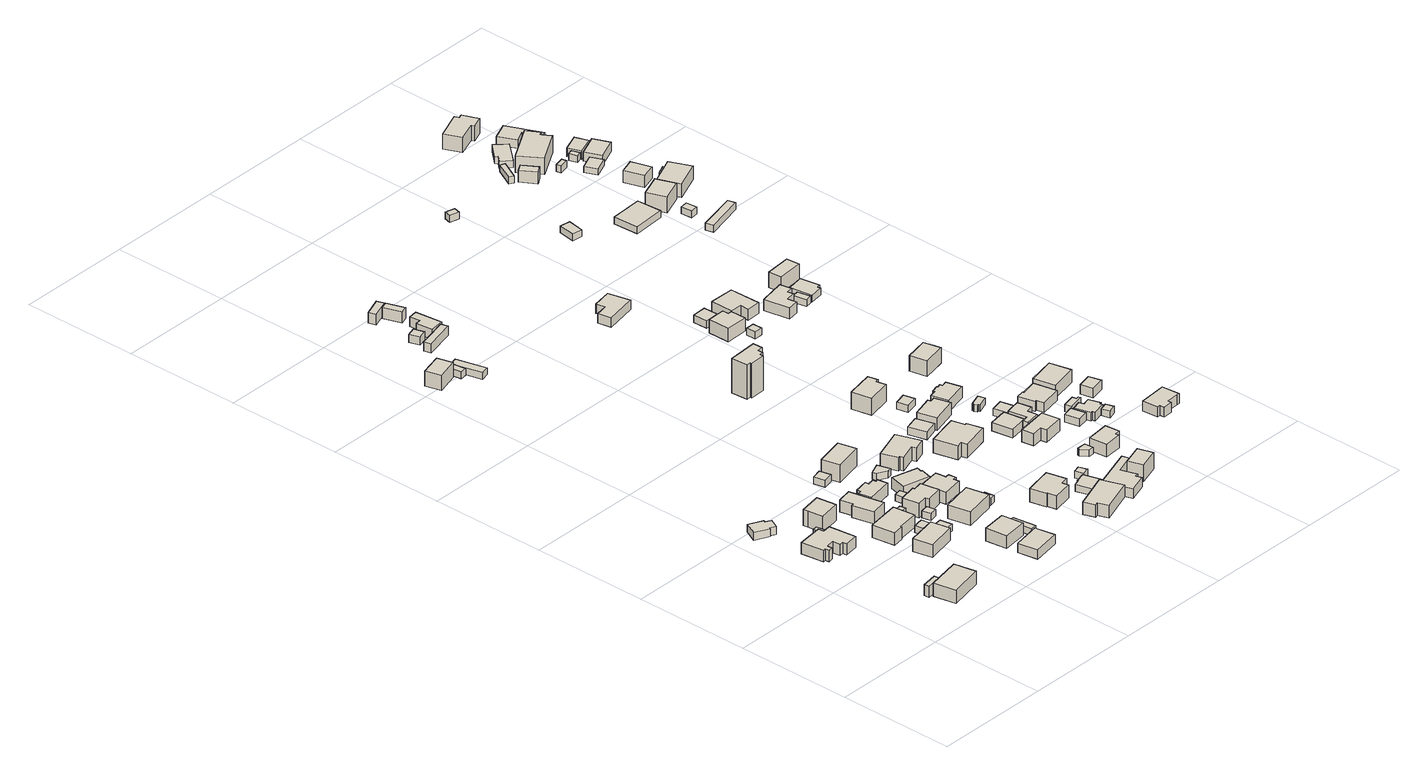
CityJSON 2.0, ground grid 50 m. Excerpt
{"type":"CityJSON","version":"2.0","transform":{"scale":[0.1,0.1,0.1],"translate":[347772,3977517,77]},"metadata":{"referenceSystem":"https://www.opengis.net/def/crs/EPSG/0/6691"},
"CityObjects":{
"building1":{"type":"Building","attributes":{"measuredHeight":4.8},"geometry":[{"type":"Solid","lod":"1","boundaries":[[[[0,1,2,3]],[[2,4,5,3]],[[1,6,4,2]],[[0,7,6,1]],[[3,5,7,0]],[[4,6,7,5]]]]}]},
"building2":{"type":"Building","attributes":{"measuredHeight":7.8},"geometry":[{"type":"Solid","lod":"1","boundaries":[[[[8,9,10,11]],[[10,12,13,11]],[[9,14,12,10]],[[8,15,14,9]],[[11,13,15,8]],[[12,14,15,13]]]]}]},
"building3":{"type":"Building","attributes":{"measuredHeight":7.1},"geometry":[{"type":"Solid","lod":"1","boundaries":[[[[16,17,18,19,20,21,22,23,24,25,26,27,28,29]],[[28,30,31,29]],[[27,32,30,28]],[[26,33,32,27]],[[25,34,33,26]],[[24,35,34,25]],[[23,36,35,24]],[[22,37,36,23]],[[21,38,37,22]],[[20,39,38,21]],[[19,40,39,20]],[[18,41,40,19]],[[17,42,41,18]],[[16,43,42,17]],[[29,31,43,16]],[[30,32,33,34,35,36,37,38,39,40,41,42,43,31]]]]}]},
"building4":{"type":"Building","attributes":{"measuredHeight":3.7},"geometry":[{"type":"Solid","lod":"1","boundaries":[[[[44,45,46,47,48,49,50,51]],[[50,52,53,51]],[[49,54,52,50]],[[48,55,54,49]],[[47,56,55,48]],[[46,57,56,47]],[[45,58,57,46]],[[44,59,58,45]],[[51,53,59,44]],[[52,54,55,56,57,58,59,53]]]]}]},
"building5":{"type":"Building","attributes":{"measuredHeight":3},"geometry":[{"type":"Solid","lod":"1","boundaries":[[[[60,61,62,63]],[[62,64,65,63]],[[61,66,64,62]],[[60,67,66,61]],[[63,65,67,60]],[[64,66,67,65]]]]}]},
"building6":{"type":"Building","attributes":{"measuredHeight":8.4},"geometry":[{"type":"Solid","lod":"1","boundaries":[[[[68,69,70,71,72]],[[71,73,74,72]],[[70,75,73,71]],[[69,76,75,70]],[[68,77,76,69]],[[72,74,77,68]],[[73,75,76,77,74]]]]}]},
"building7":{"type":"Building","attributes":{"measuredHeight":7.9},"geometry":[{"type":"Solid","lod":"1","boundaries":[[[[78,79,80,81]],[[80,82,83,81]],[[79,84,82,80]],[[78,85,84,79]],[[81,83,85,78]],[[82,84,85,83]]]]}]},
"building8":{"type":"Building","attributes":{"measuredHeight":7.7},"geometry":[{"type":"Solid","lod":"1","boundaries":[[[[86,87,88,89,90,91]],[[90,92,93,91]],[[89,94,92,90]],[[88,95,94,89]],[[87,96,95,88]],[[86,97,96,87]],[[91,93,97,86]],[[92,94,95,96,97,93]]]]}]},
"building9":{"type":"Building","attributes":{"measuredHeight":3},"geometry":[{"type":"Solid","lod":"1","boundaries":[[[[98,99,100,101]],[[100,102,103,101]],[[99,104,102,100]],[[98,105,104,99]],[[101,103,105,98]],[[102,104,105,103]]]]}]},
"building10":{"type":"Building","attributes":{"measuredHeight":7.5},"geometry":[{"type":"Solid","lod":"1","boundaries":[[[[106,107,108,109,110,111]],[[110,112,113,111]],[[109,114,112,110]],[[108,115,114,109]],[[107,116,115,108]],[[106,117,116,107]],[[111,113,117,106]],[[112,114,115,116,117,113]]]]}]},
"building11":{"type":"Building","attributes":{"measuredHeight":3},"geometry":[{"type":"Solid","lod":"1","boundaries":[[[[118,119,120,121]],[[120,122,123,121]],[[119,124,122,120]],[[118,125,124,119]],[[121,123,125,118]],[[122,124,125,123]]]]}]},
"building12":{"type":"Building","attributes":{"measuredHeight":3},"geometry":[{"type":"Solid","lod":"1","boundaries":[[[[126,127,128,129]],[[128,130,131,129]],[[127,132,130,128]],[[126,133,132,127]],[[129,131,133,126]],[[130,132,133,131]]]]}]},
"building13":{"type":"Building","attributes":{"measuredHeight":5},"geometry":[{"type":"Solid","lod":"1","boundaries":[[[[134,135,136,137]],[[136,138,139,137]],[[135,140,138,136]],[[134,141,140,135]],[[137,139,141,134]],[[138,140,141,139]]]]}]},
"building14":{"type":"Building","attributes":{"measuredHeight":7.9},"geometry":[{"type":"Solid","lod":"1","boundaries":[[[[142,143,144,145]],[[144,146,147,145]],[[143,148,146,144]],[[142,149,148,143]],[[145,147,149,142]],[[146,148,149,147]]]]}]},
"building15":{"type":"Building","attributes":{"measuredHeight":3},"geometry":[{"type":"Solid","lod":"1","boundaries":[[[[150,151,152,153]],[[152,154,155,153]],[[151,156,154,152]],[[150,157,156,151]],[[153,155,157,150]],[[154,156,157,155]]]]}]},
"building16":{"type":"Building","attributes":{"measuredHeight":6.6},"geometry":[{"type":"Solid","lod":"1","boundaries":[[[[158,159,160,161,162,163,164,165,166,167]],[[166,168,169,167]],[[165,170,168,166]],[[164,171,170,165]],[[163,172,171,164]],[[162,173,172,163]],[[161,174,173,162]],[[160,175,174,161]],[[159,176,175,160]],[[158,177,176,159]],[[167,169,177,158]],[[168,170,171,172,173,174,175,176,177,169]]]]}]},
"building17":{"type":"Building","attributes":{"measuredHeight":7.9},"geometry":[{"type":"Solid","lod":"1","boundaries":[[[[178,179,180,181,182,183,184,185]],[[184,186,187,185]],[[183,188,186,184]],[[182,189,188,183]],[[181,190,189,182]],[[180,191,190,181]],[[179,192,191,180]],[[178,193,192,179]],[[185,187,193,178]],[[186,188,189,190,191,192,193,187]]]]}]},
"building18":{"type":"Building","attributes":{"measuredHeight":3.1},"geometry":[{"type":"Solid","lod":"1","boundaries":[[[[194,195,196,197]],[[196,198,199,197]],[[195,200,198,196]],[[194,201,200,195]],[[197,199,201,194]],[[198,200,201,199]]]]}]},
"building19":{"type":"Building","attributes":{"measuredHeight":3},"geometry":[{"type":"Solid","lod":"1","boundaries":[[[[202,203,204,205]],[[204,206,207,205]],[[203,208,206,204]],[[202,209,208,203]],[[205,207,209,202]],[[206,208,209,207]]]]}]},
"building20":{"type":"Building","attributes":{"measuredHeight":2.8},"geometry":[{"type":"Solid","lod":"1","boundaries":[[[[210,211,212,213]],[[212,214,215,213]],[[211,216,214,212]],[[210,217,216,211]],[[213,215,217,210]],[[214,216,217,215]]]]}]},
"building21":{"type":"Building","attributes":{"measuredHeight":7.8},"geometry":[{"type":"Solid","lod":"1","boundaries":[[[[218,219,220,221]],[[220,222,223,221]],[[219,224,222,220]],[[218,225,224,219]],[[221,223,225,218]],[[222,224,225,223]]]]}]},
"building22":{"type":"Building","attributes":{"measuredHeight":7.7},"geometry":[{"type":"Solid","lod":"1","boundaries":[[[[226,227,228,229]],[[228,230,231,229]],[[227,232,230,228]],[[226,233,232,227]],[[229,231,233,226]],[[230,232,233,231]]]]}]},
"building23":{"type":"Building","attributes":{"measuredHeight":8.5},"geometry":[{"type":"Solid","lod":"1","boundaries":[[[[234,235,236,237]],[[236,238,239,237]],[[235,240,238,236]],[[234,241,240,235]],[[237,239,241,234]],[[238,240,241,239]]]]}]},
"building24":{"type":"Building","attributes":{"measuredHeight":6.5},"geometry":[{"type":"Solid","lod":"1","boundaries":[[[[242,243,244,245,246,247]],[[246,248,249,247]],[[245,250,248,246]],[[244,251,250,245]],[[243,252,251,244]],[[242,253,252,243]],[[247,249,253,242]],[[248,250,251,252,253,249]]]]}]},
"building25":{"type":"Building","attributes":{"measuredHeight":7.4},"geometry":[{"type":"Solid","lod":"1","boundaries":[[[[254,255,256,257,258,259,260,261]],[[260,262,263,261]],[[259,264,262,260]],[[258,265,264,259]],[[257,266,265,258]],[[256,267,266,257]],[[255,268,267,256]],[[254,269,268,255]],[[261,263,269,254]],[[262,264,265,266,267,268,269,263]]]]}]},
"building26":{"type":"Building","attributes":{"measuredHeight":3},"geometry":[{"type":"Solid","lod":"1","boundaries":[[[[270,271,272,273]],[[272,274,275,273]],[[271,276,274,272]],[[270,277,276,271]],[[273,275,277,270]],[[274,276,277,275]]]]}]},
"building27":{"type":"Building","attributes":{"measuredHeight":3},"geometry":[{"type":"Solid","lod":"1","boundaries":[[[[278,279,280,281,282]],[[281,283,284,282]],[[280,285,283,281]],[[279,286,285,280]],[[278,287,286,279]],[[282,284,287,278]],[[283,285,286,287,284]]]]}]},
"building28":{"type":"Building","attributes":{"measuredHeight":2.9},"geometry":[{"type":"Solid","lod":"1","boundaries":[[[[288,289,290,291]],[[290,292,293,291]],[[289,294,292,290]],[[288,295,294,289]],[[291,293,295,288]],[[292,294,295,293]]]]}]},
"building29":{"type":"Building","attributes":{"measuredHeight":3},"geometry":[{"type":"Solid","lod":"1","boundaries":[[[[296,297,298,299]],[[298,300,301,299]],[[297,302,300,298]],[[296,303,302,297]],[[299,301,303,296]],[[300,302,303,301]]]]}]},
"building30":{"type":"Building","attributes":{"measuredHeight":7.8},"geometry":[{"type":"Solid","lod":"1","boundaries":[[[[304,305,306,307,308,309,310,311]],[[310,312,313,311]],[[309,314,312,310]],[[308,315,314,309]],[[307,316,315,308]],[[306,317,316,307]],[[305,318,317,306]],[[304,319,318,305]],[[311,313,319,304]],[[312,314,315,316,317,318,319,313]]]]}]},
"building31":{"type":"Building","attributes":{"measuredHeight":8.2},"geometry":[{"type":"Solid","lod":"1","boundaries":[[[[320,321,322,323,324,325,326,327]],[[326,328,329,327]],[[325,330,328,326]],[[324,331,330,325]],[[323,332,331,324]],[[322,333,332,323]],[[321,334,333,322]],[[320,335,334,321]],[[327,329,335,320]],[[328,330,331,332,333,334,335,329]]]]}]},
"building32":{"type":"Building","attributes":{"measuredHeight":8.1},"geometry":[{"type":"Solid","lod":"1","boundaries":[[[[336,337,338,339,340,341]],[[340,342,343,341]],[[339,344,342,340]],[[338,345,344,339]],[[337,346,345,338]],[[336,347,346,337]],[[341,343,347,336]],[[342,344,345,346,347,343]]]]}]},
"building33":{"type":"Building","attributes":{"measuredHeight":3.4},"geometry":[{"type":"Solid","lod":"1","boundaries":[[[[348,349,350,351]],[[350,352,353,351]],[[349,354,352,350]],[[348,355,354,349]],[[351,353,355,348]],[[352,354,355,353]]]]}]},
"building34":{"type":"Building","attributes":{"measuredHeight":4.1},"geometry":[{"type":"Solid","lod":"1","boundaries":[[[[356,357,358,359]],[[358,360,361,359]],[[357,362,360,358]],[[356,363,362,357]],[[359,361,363,356]],[[360,362,363,361]]]]}]},
"building35":{"type":"Building","attributes":{"measuredHeight":3},"geometry":[{"type":"Solid","lod":"1","boundaries":[[[[364,365,366,367,368,369]],[[368,370,371,369]],[[367,372,370,368]],[[366,373,372,367]],[[365,374,373,366]],[[364,375,374,365]],[[369,371,375,364]],[[370,372,373,374,375,371]]]]}]},
"building36":{"type":"Building","attributes":{"measuredHeight":5.2},"geometry":[{"type":"Solid","lod":"1","boundaries":[[[[376,377,378,379,380,381]],[[380,382,383,381]],[[379,384,382,380]],[[378,385,384,379]],[[377,386,385,378]],[[376,387,386,377]],[[381,383,387,376]],[[382,384,385,386,387,383]]]]}]},
"building37":{"type":"Building","attributes":{"measuredHeight":4.5},"geometry":[{"type":"Solid","lod":"1","boundaries":[[[[388,389,390,391]],[[390,392,393,391]],[[389,394,392,390]],[[388,395,394,389]],[[391,393,395,388]],[[392,394,395,393]]]]}]},
"building38":{"type":"Building","attributes":{"measuredHeight":4.8},"geometry":[{"type":"Solid","lod":"1","boundaries":[[[[396,397,398,399]],[[398,400,401,399]],[[397,402,400,398]],[[396,403,402,397]],[[399,401,403,396]],[[400,402,403,401]]]]}]},
"building39":{"type":"Building","attributes":{"measuredHeight":3},"geometry":[{"type":"Solid","lod":"1","boundaries":[[[[404,405,406,407]],[[406,408,409,407]],[[405,410,408,406]],[[404,411,410,405]],[[407,409,411,404]],[[408,410,411,409]]]]}]},
"building40":{"type":"Building","attributes":{"measuredHeight":8.5},"geometry":[{"type":"Solid","lod":"1","boundaries":[[[[412,413,414,415,416,417,418,419]],[[418,420,421,419]],[[417,422,420,418]],[[416,423,422,417]],[[415,424,423,416]],[[414,425,424,415]],[[413,426,425,414]],[[412,427,426,413]],[[419,421,427,412]],[[420,422,423,424,425,426,427,421]]]]}]},
"building41":{"type":"Building","attributes":{"measuredHeight":5.3},"geometry":[{"type":"Solid","lod":"1","boundaries":[[[[428,429,430,431,432,433,434,435]],[[434,436,437,435]],[[433,438,436,434]],[[432,439,438,433]],[[431,440,439,432]],[[430,441,440,431]],[[429,442,441,430]],[[428,443,442,429]],[[435,437,443,428]],[[436,438,439,440,441,442,443,437]]]]}]},
"building42":{"type":"Building","attributes":{"measuredHeight":3.3},"geometry":[{"type":"Solid","lod":"1","boundaries":[[[[444,445,446,447]],[[446,448,449,447]],[[445,450,448,446]],[[444,451,450,445]],[[447,449,451,444]],[[448,450,451,449]]]]}]},
"building43":{"type":"Building","attributes":{"measuredHeight":16.5},"geometry":[{"type":"Solid","lod":"1","boundaries":[[[[452,453,454,455,456,457,458,459,460,461]],[[460,462,463,461]],[[459,464,462,460]],[[458,465,464,459]],[[457,466,465,458]],[[456,467,466,457]],[[455,468,467,456]],[[454,469,468,455]],[[453,470,469,454]],[[452,471,470,453]],[[461,463,471,452]],[[462,464,465,466,467,468,469,470,471,463]]]]}]},
"building44":{"type":"Building","attributes":{"measuredHeight":8},"geometry":[{"type":"Solid","lod":"1","boundaries":[[[[472,473,474,475]],[[474,476,477,475]],[[473,478,476,474]],[[472,479,478,473]],[[475,477,479,472]],[[476,478,479,477]]]]}]},
"building45":{"type":"Building","attributes":{"measuredHeight":7},"geometry":[{"type":"Solid","lod":"1","boundaries":[[[[480,481,482,483,484,485]],[[484,486,487,485]],[[483,488,486,484]],[[482,489,488,483]],[[481,490,489,482]],[[480,491,490,481]],[[485,487,491,480]],[[486,488,489,490,491,487]]]]}]},
"building46":{"type":"Building","attributes":{"measuredHeight":8.6},"geometry":[{"type":"Solid","lod":"1","boundaries":[[[[492,493,494,495,496,497]],[[496,498,499,497]],[[495,500,498,496]],[[494,501,500,495]],[[493,502,501,494]],[[492,503,502,493]],[[497,499,503,492]],[[498,500,501,502,503,499]]]]}]},
"building47":{"type":"Building","attributes":{"measuredHeight":3},"geometry":[{"type":"Solid","lod":"1","boundaries":[[[[504,505,506,507,508]],[[507,509,510,508]],[[506,511,509,507]],[[505,512,511,506]],[[504,513,512,505]],[[508,510,513,504]],[[509,511,512,513,510]]]]}]},
"building48":{"type":"Building","attributes":{"measuredHeight":3},"geometry":[{"type":"Solid","lod":"1","boundaries":[[[[514,515,516,517]],[[516,518,519,517]],[[515,520,518,516]],[[514,521,520,515]],[[517,519,521,514]],[[518,520,521,519]]]]}]},
"building49":{"type":"Building","attributes":{"measuredHeight":4.3},"geometry":[{"type":"Solid","lod":"1","boundaries":[[[[522,523,524,525]],[[524,526,527,525]],[[523,528,526,524]],[[522,529,528,523]],[[525,527,529,522]],[[526,528,529,527]]]]}]},
"building50":{"type":"Building","attributes":{"measuredHeight":6.7},"geometry":[{"type":"Solid","lod":"1","boundaries":[[[[530,531,532,533,534,535]],[[534,536,537,535]],[[533,538,536,534]],[[532,539,538,533]],[[531,540,539,532]],[[530,541,540,531]],[[535,537,541,530]],[[536,538,539,540,541,537]]]]}]},
"building51":{"type":"Building","attributes":{"measuredHeight":7.6},"geometry":[{"type":"Solid","lod":"1","boundaries":[[[[542,543,544,545,546,547]],[[546,548,549,547]],[[545,550,548,546]],[[544,551,550,545]],[[543,552,551,544]],[[542,553,552,543]],[[547,549,553,542]],[[548,550,551,552,553,549]]]]}]},
"building52":{"type":"Building","attributes":{"measuredHeight":6.3},"geometry":[{"type":"Solid","lod":"1","boundaries":[[[[554,555,556,557,558,559,560,561]],[[560,562,563,561]],[[559,564,562,560]],[[558,565,564,559]],[[557,566,565,558]],[[556,567,566,557]],[[555,568,567,556]],[[554,569,568,555]],[[561,563,569,554]],[[562,564,565,566,567,568,569,563]]]]}]},
"building53":{"type":"Building","attributes":{"measuredHeight":6.7},"geometry":[{"type":"Solid","lod":"1","boundaries":[[[[570,571,572,573,574,575,576,577,578,579]],[[578,580,581,579]],[[577,582,580,578]],[[576,583,582,577]],[[575,584,583,576]],[[574,585,584,575]],[[573,586,585,574]],[[572,587,586,573]],[[571,588,587,572]],[[570,589,588,571]],[[579,581,589,570]],[[580,582,583,584,585,586,587,588,589,581]]]]}]},
"building54":{"type":"Building","attributes":{"measuredHeight":3},"geometry":[{"type":"Solid","lod":"1","boundaries":[[[[590,591,592,593]],[[592,594,595,593]],[[591,596,594,592]],[[590,597,596,591]],[[593,595,597,590]],[[594,596,597,595]]]]}]},
"building55":{"type":"Building","attributes":{"measuredHeight":3},"geometry":[{"type":"Solid","lod":"1","boundaries":[[[[598,599,600,601,602,603,604,605]],[[604,606,607,605]],[[603,608,606,604]],[[602,609,608,603]],[[601,610,609,602]],[[600,611,610,601]],[[599,612,611,600]],[[598,613,612,599]],[[605,607,613,598]],[[606,608,609,610,611,612,613,607]]]]}]},
"building56":{"type":"Building","attributes":{"measuredHeight":5.2},"geometry":[{"type":"Solid","lod":"1","boundaries":[[[[614,615,616,617,618,619]],[[618,620,621,619]],[[617,622,620,618]],[[616,623,622,617]],[[615,624,623,616]],[[614,625,624,615]],[[619,621,625,614]],[[620,622,623,624,625,621]]]]}]},
"building57":{"type":"Building","attributes":{"measuredHeight":3.4},"geometry":[{"type":"Solid","lod":"1","boundaries":[[[[626,627,628,629]],[[628,630,631,629]],[[627,632,630,628]],[[626,633,632,627]],[[629,631,633,626]],[[630,632,633,631]]]]}]},
"building58":{"type":"Building","attributes":{"measuredHeight":7.2},"geometry":[{"type":"Solid","lod":"1","boundaries":[[[[634,635,636,637,638,639]],[[638,640,641,639]],[[637,642,640,638]],[[636,643,642,637]],[[635,644,643,636]],[[634,645,644,635]],[[639,641,645,634]],[[640,642,643,644,645,641]]]]}]},
"building59":{"type":"Building","attributes":{"measuredHeight":5.3},"geometry":[{"type":"Solid","lod":"1","boundaries":[[[[646,647,648,649,650,651,652,653]],[[652,654,655,653]],[[651,656,654,652]],[[650,657,656,651]],[[649,658,657,650]],[[648,659,658,649]],[[647,660,659,648]],[[646,661,660,647]],[[653,655,661,646]],[[654,656,657,658,659,660,661,655]]]]}]},
"building60":{"type":"Building","attributes":{"measuredHeight":4.5},"geometry":[{"type":"Solid","lod":"1","boundaries":[[[[662,663,664,665,666,667,668,669,670,671]],[[670,672,673,671]],[[669,674,672,670]],[[668,675,674,669]],[[667,676,675,668]],[[666,677,676,667]],[[665,678,677,666]],[[664,679,678,665]],[[663,680,679,664]],[[662,681,680,663]],[[671,673,681,662]],[[672,674,675,676,677,678,679,680,681,673]]]]}]},
"building61":{"type":"Building","attributes":{"measuredHeight":3},"geometry":[{"type":"Solid","lod":"1","boundaries":[[[[682,683,684,685]],[[684,686,687,685]],[[683,688,686,684]],[[682,689,688,683]],[[685,687,689,682]],[[686,688,689,687]]]]}]},
"building62":{"type":"Building","attributes":{"measuredHeight":3.6},"geometry":[{"type":"Solid","lod":"1","boundaries":[[[[690,691,692,693]],[[692,694,695,693]],[[691,696,694,692]],[[690,697,696,691]],[[693,695,697,690]],[[694,696,697,695]]]]}]},
"building63":{"type":"Building","attributes":{"measuredHeight":3},"geometry":[{"type":"Solid","lod":"1","boundaries":[[[[698,699,700,701,702,703]],[[702,704,705,703]],[[701,706,704,702]],[[700,707,706,701]],[[699,708,707,700]],[[698,709,708,699]],[[703,705,709,698]],[[704,706,707,708,709,705]]]]}]},
"building64":{"type":"Building","attributes":{"measuredHeight":3},"geometry":[{"type":"Solid","lod":"1","boundaries":[[[[710,711,712,713]],[[712,714,715,713]],[[711,716,714,712]],[[710,717,716,711]],[[713,715,717,710]],[[714,716,717,715]]]]}]},
"building65":{"type":"Building","attributes":{"measuredHeight":8.1},"geometry":[{"type":"Solid","lod":"1","boundaries":[[[[718,719,720,721]],[[720,722,723,721]],[[719,724,722,720]],[[718,725,724,719]],[[721,723,725,718]],[[722,724,725,723]]]]}]},
"building66":{"type":"Building","attributes":{"measuredHeight":6.7},"geometry":[{"type":"Solid","lod":"1","boundaries":[[[[726,727,728,729,730,731]],[[730,732,733,731]],[[729,734,732,730]],[[728,735,734,729]],[[727,736,735,728]],[[726,737,736,727]],[[731,733,737,726]],[[732,734,735,736,737,733]]]]}]},
"building67":{"type":"Building","attributes":{"measuredHeight":7.9},"geometry":[{"type":"Solid","lod":"1","boundaries":[[[[738,739,740,741]],[[740,742,743,741]],[[739,744,742,740]],[[738,745,744,739]],[[741,743,745,738]],[[742,744,745,743]]]]}]},
"building68":{"type":"Building","attributes":{"measuredHeight":5.3},"geometry":[{"type":"Solid","lod":"1","boundaries":[[[[746,747,748,749]],[[748,750,751,749]],[[747,752,750,748]],[[746,753,752,747]],[[749,751,753,746]],[[750,752,753,751]]]]}]},
"building69":{"type":"Building","attributes":{"measuredHeight":5.4},"geometry":[{"type":"Solid","lod":"1","boundaries":[[[[754,755,756,757,758,759,760,761,762]],[[761,763,764,762]],[[760,765,763,761]],[[759,766,765,760]],[[758,767,766,759]],[[757,768,767,758]],[[756,769,768,757]],[[755,770,769,756]],[[754,771,770,755]],[[762,764,771,754]],[[763,765,766,767,768,769,770,771,764]]]]}]},
"building70":{"type":"Building","attributes":{"measuredHeight":6.6},"geometry":[{"type":"Solid","lod":"1","boundaries":[[[[772,773,774,775,776,777,778,779]],[[778,780,781,779]],[[777,782,780,778]],[[776,783,782,777]],[[775,784,783,776]],[[774,785,784,775]],[[773,786,785,774]],[[772,787,786,773]],[[779,781,787,772]],[[780,782,783,784,785,786,787,781]]]]}]},
"building71":{"type":"Building","attributes":{"measuredHeight":3},"geometry":[{"type":"Solid","lod":"1","boundaries":[[[[788,789,790,791]],[[790,792,793,791]],[[789,794,792,790]],[[788,795,794,789]],[[791,793,795,788]],[[792,794,795,793]]]]}]},
"building72":{"type":"Building","attributes":{"measuredHeight":3},"geometry":[{"type":"Solid","lod":"1","boundaries":[[[[796,797,798,799]],[[798,800,801,799]],[[797,802,800,798]],[[796,803,802,797]],[[799,801,803,796]],[[800,802,803,801]]]]}]},
"building73":{"type":"Building","attributes":{"measuredHeight":3},"geometry":[{"type":"Solid","lod":"1","boundaries":[[[[804,805,806,807,808,809]],[[808,810,811,809]],[[807,812,810,808]],[[806,813,812,807]],[[805,814,813,806]],[[804,815,814,805]],[[809,811,815,804]],[[810,812,813,814,815,811]]]]}]},
"building74":{"type":"Building","attributes":{"measuredHeight":3},"geometry":[{"type":"Solid","lod":"1","boundaries":[[[[816,817,818,819]],[[818,820,821,819]],[[817,822,820,818]],[[816,823,822,817]],[[819,821,823,816]],[[820,822,823,821]]]]}]},
"building75":{"type":"Building","attributes":{"measuredHeight":7.7},"geometry":[{"type":"Solid","lod":"1","boundaries":[[[[824,825,826,827]],[[826,828,829,827]],[[825,830,828,826]],[[824,831,830,825]],[[827,829,831,824]],[[828,830,831,829]]]]}]},
"building76":{"type":"Building","attributes":{"measuredHeight":3.3},"geometry":[{"type":"Solid","lod":"1","boundaries":[[[[832,833,834,835]],[[834,836,837,835]],[[833,838,836,834]],[[832,839,838,833]],[[835,837,839,832]],[[836,838,839,837]]]]}]},
"building77":{"type":"Building","attributes":{"measuredHeight":3},"geometry":[{"type":"Solid","lod":"1","boundaries":[[[[840,841,842,843]],[[842,844,845,843]],[[841,846,844,842]],[[840,847,846,841]],[[843,845,847,840]],[[844,846,847,845]]]]}]},
"building78":{"type":"Building","attributes":{"measuredHeight":5.1},"geometry":[{"type":"Solid","lod":"1","boundaries":[[[[848,849,850,851]],[[850,852,853,851]],[[849,854,852,850]],[[848,855,854,849]],[[851,853,855,848]],[[852,854,855,853]]]]}]},
"building79":{"type":"Building","attributes":{"measuredHeight":3},"geometry":[{"type":"Solid","lod":"1","boundaries":[[[[856,857,858,859]],[[858,860,861,859]],[[857,862,860,858]],[[856,863,862,857]],[[859,861,863,856]],[[860,862,863,861]]]]}]},
"building80":{"type":"Building","attributes":{"measuredHeight":3},"geometry":[{"type":"Solid","lod":"1","boundaries":[[[[864,865,866,867]],[[866,868,869,867]],[[865,870,868,866]],[[864,871,870,865]],[[867,869,871,864]],[[868,870,871,869]]]]}]},
"building81":{"type":"Building","attributes":{"measuredHeight":7.9},"geometry":[{"type":"Solid","lod":"1","boundaries":[[[[872,873,874,875]],[[874,876,877,875]],[[873,878,876,874]],[[872,879,878,873]],[[875,877,879,872]],[[876,878,879,877]]]]}]},
"building82":{"type":"Building","attributes":{"measuredHeight":3},"geometry":[{"type":"Solid","lod":"1","boundaries":[[[[880,881,882,883,884,885]],[[884,886,887,885]],[[883,888,886,884]],[[882,889,888,883]],[[881,890,889,882]],[[880,891,890,881]],[[885,887,891,880]],[[886,888,889,890,891,887]]]]}]},
"building83":{"type":"Building","attributes":{"measuredHeight":3},"geometry":[{"type":"Solid","lod":"1","boundaries":[[[[892,893,894,895]],[[894,896,897,895]],[[893,898,896,894]],[[892,899,898,893]],[[895,897,899,892]],[[896,898,899,897]]]]}]},
"building84":{"type":"Building","attributes":{"measuredHeight":8.4},"geometry":[{"type":"Solid","lod":"1","boundaries":[[[[900,901,902,903,904,905]],[[904,906,907,905]],[[903,908,906,904]],[[902,909,908,903]],[[901,910,909,902]],[[900,911,910,901]],[[905,907,911,900]],[[906,908,909,910,911,907]]]]}]},
"building85":{"type":"Building","attributes":{"measuredHeight":8},"geometry":[{"type":"Solid","lod":"1","boundaries":[[[[912,913,914,915,916,917,918,919]],[[918,920,921,919]],[[917,922,920,918]],[[916,923,922,917]],[[915,924,923,916]],[[914,925,924,915]],[[913,926,925,914]],[[912,927,926,913]],[[919,921,927,912]],[[920,922,923,924,925,926,927,921]]]]}]},
"building86":{"type":"Building","attributes":{"measuredHeight":5.9},"geometry":[{"type":"Solid","lod":"1","boundaries":[[[[928,929,930,931]],[[930,932,933,931]],[[929,934,932,930]],[[928,935,934,929]],[[931,933,935,928]],[[932,934,935,933]]]]}]},
"building87":{"type":"Building","attributes":{"measuredHeight":2.6},"geometry":[{"type":"Solid","lod":"1","boundaries":[[[[936,937,938,939]],[[938,940,941,939]],[[937,942,940,938]],[[936,943,942,937]],[[939,941,943,936]],[[940,942,943,941]]]]}]},
"building88":{"type":"Building","attributes":{"measuredHeight":7.7},"geometry":[{"type":"Solid","lod":"1","boundaries":[[[[944,945,946,947]],[[946,948,949,947]],[[945,950,948,946]],[[944,951,950,945]],[[947,949,951,944]],[[948,950,951,949]]]]}]},
"building89":{"type":"Building","attributes":{"measuredHeight":3},"geometry":[{"type":"Solid","lod":"1","boundaries":[[[[952,953,954,955]],[[954,956,957,955]],[[953,958,956,954]],[[952,959,958,953]],[[955,957,959,952]],[[956,958,959,957]]]]}]},
"building90":{"type":"Building","attributes":{"measuredHeight":2.8},"geometry":[{"type":"Solid","lod":"1","boundaries":[[[[960,961,962,963]],[[962,964,965,963]],[[961,966,964,962]],[[960,967,966,961]],[[963,965,967,960]],[[964,966,967,965]]]]}]},
"building91":{"type":"Building","attributes":{"measuredHeight":4.3},"geometry":[{"type":"Solid","lod":"1","boundaries":[[[[968,969,970,971,972,973,974,975,976,977]],[[976,978,979,977]],[[975,980,978,976]],[[974,981,980,975]],[[973,982,981,974]],[[972,983,982,973]],[[971,984,983,972]],[[970,985,984,971]],[[969,986,985,970]],[[968,987,986,969]],[[977,979,987,968]],[[978,980,981,982,983,984,985,986,987,979]]]]}]},
"building92":{"type":"Building","attributes":{"measuredHeight":4.3},"geometry":[{"type":"Solid","lod":"1","boundaries":[[[[988,989,990,991]],[[990,992,993,991]],[[989,994,992,990]],[[988,995,994,989]],[[991,993,995,988]],[[992,994,995,993]]]]}]},
"building93":{"type":"Building","attributes":{"measuredHeight":4.9},"geometry":[{"type":"Solid","lod":"1","boundaries":[[[[996,997,998,999]],[[998,1000,1001,999]],[[997,1002,1000,998]],[[996,1003,1002,997]],[[999,1001,1003,996]],[[1000,1002,1003,1001]]]]}]}
},
"vertices":[
[192,175,79],[195,154,79],[127,142,79],[124,163,79],[127,142,127],[124,163,127],[195,154,127],[192,175,127],
[288,164,80],[306,70,80],[160,40,80],[142,135,80],[160,40,138],[142,135,138],[306,70,138],[288,164,138],
[156,711,71],[159,687,71],[194,692,71],[209,575,71],[149,567,71],[147,584,71],[131,582,71],[127,614,71],[92,609,71],[94,588,71],[73,585,71],[71,601,71],[59,599,71],[46,697,71],[59,599,120],[46,697,120],[71,601,120],[73,585,120],[94,588,120],[92,609,120],[127,614,120],[131,582,120],[147,584,120],[149,567,120],[209,575,120],[194,692,120],[159,687,120],[156,711,120],
[31,949,65],[90,920,65],[87,912,65],[111,900,65],[91,859,65],[67,871,65],[64,865,65],[4,894,65],[64,865,99],[4,894,99],[67,871,99],[91,859,99],[111,900,99],[87,912,99],[90,920,99],[31,949,99],
[185,748,70],[193,699,70],[172,696,70],[165,744,70],[172,696,100],[165,744,100],[193,699,100],[185,748,100],
[303,754,67],[209,737,67],[201,803,67],[197,822,67],[291,838,67],[197,822,137],[291,838,137],[201,803,137],[209,737,137],[303,754,137],
[468,341,77],[339,314,77],[322,396,77],[451,422,77],[322,396,133],[451,422,133],[339,314,133],[468,341,133],
[438,594,75],[451,500,75],[358,486,75],[358,481,75],[311,474,75],[296,572,75],[311,474,130],[296,572,130],[358,481,130],[358,486,130],[451,500,130],[438,594,130],
[469,484,76],[475,448,76],[430,440,76],[424,476,76],[430,440,106],[424,476,106],[475,448,106],[469,484,106],
[416,794,70],[448,648,70],[374,632,70],[354,724,70],[365,726,70],[353,781,70],[365,726,122],[353,781,122],[354,724,122],[374,632,122],[448,648,122],[416,794,122],
[513,431,77],[521,379,77],[483,375,77],[475,427,77],[483,375,107],[475,427,107],[521,379,107],[513,431,107],
[489,608,74],[493,583,74],[446,575,74],[442,600,74],[446,575,104],[442,600,104],[493,583,104],[489,608,104],
[703,35,81],[582,14,81],[567,100,81],[688,122,81],[567,100,121],[688,122,121],[582,14,121],[703,35,121],
[657,256,78],[670,164,78],[564,150,78],[552,243,78],[564,150,133],[552,243,133],[670,164,133],[657,256,133],
[551,530,76],[558,492,76],[524,485,76],[516,523,76],[524,485,106],[516,523,106],[558,492,106],[551,530,106],
[553,724,70],[442,703,70],[431,758,70],[446,761,70],[443,777,70],[502,789,70],[505,773,70],[532,778,70],[535,765,70],[546,767,70],[535,765,123],[546,767,123],[532,778,123],[505,773,123],[502,789,123],[443,777,123],[446,761,123],[431,758,123],[442,703,123],[553,724,123],
[629,539,74],[556,524,74],[553,540,74],[511,531,74],[496,602,74],[571,617,74],[573,609,74],[614,618,74],[573,609,138],[614,618,138],[571,617,138],[496,602,138],[511,531,138],[553,540,138],[556,524,138],[629,539,138],
[477,992,68],[488,944,68],[444,933,68],[433,981,68],[444,933,98],[433,981,98],[488,944,98],[477,992,98],
[704,243,77],[718,144,77],[691,140,77],[677,239,77],[691,140,107],[677,239,107],[718,144,107],[704,243,107],
[573,682,72],[582,628,72],[549,622,72],[540,676,72],[549,622,100],[540,676,100],[582,628,100],[573,682,100],
[705,475,78],[725,380,78],[592,352,78],[572,447,78],[592,352,138],[572,447,138],[725,380,138],[705,475,138],
[14,2514,40],[108,2540,40],[127,2474,40],[32,2448,40],[127,2474,106],[32,2448,106],[108,2540,106],[14,2514,106],
[611,1020,68],[629,943,68],[504,913,68],[486,990,68],[504,913,144],[486,990,144],[629,943,144],[611,1020,144],
[706,714,70],[700,691,70],[706,690,70],[693,641,70],[578,671,70],[596,743,70],[578,671,119],[596,743,119],[693,641,119],[706,690,119],[700,691,119],[706,714,119],
[719,636,73],[725,591,73],[742,593,73],[747,560,73],[732,558,73],[735,534,73],[646,520,73],[630,623,73],[646,520,125],[630,623,125],[735,534,125],[732,558,125],[747,560,125],[742,593,125],[725,591,125],[719,636,125],
[763,435,76],[770,395,76],[746,391,76],[739,431,76],[746,391,106],[739,431,106],[770,395,106],[763,435,106],
[647,861,68],[664,808,68],[644,802,68],[602,824,68],[599,841,68],[602,824,98],[599,841,98],[644,802,98],[664,808,98],[647,861,98],
[157,2543,38],[170,2453,38],[142,2449,38],[129,2539,38],[142,2449,68],[129,2539,68],[170,2453,68],[157,2543,68],
[200,2530,32],[233,2403,32],[197,2393,32],[164,2521,32],[197,2393,62],[164,2521,62],[233,2403,62],[200,2530,62],
[981,327,75],[1000,244,75],[967,237,75],[973,210,75],[888,192,75],[879,232,75],[875,231,75],[860,300,75],[875,231,133],[860,300,133],[879,232,133],[888,192,133],[973,210,133],[967,237,133],[1000,244,133],[981,327,133],
[814,921,67],[850,818,67],[798,799,67],[791,818,67],[719,793,67],[714,808,67],[705,805,67],[681,874,67],[705,805,126],[681,874,126],[714,808,126],[719,793,126],[791,818,126],[798,799,126],[850,818,126],[814,921,126],
[1076,150,79],[1110,56,79],[967,5,79],[951,50,79],[938,45,79],[921,94,79],[938,45,133],[921,94,133],[951,50,133],[967,5,133],[1110,56,133],[1076,150,133],
[236,2767,39],[250,2723,39],[211,2711,39],[198,2755,39],[211,2711,74],[198,2755,74],[250,2723,74],[236,2767,74],
[324,2711,36],[332,2682,36],[201,2648,36],[193,2678,36],[201,2648,77],[193,2678,77],[332,2682,77],[324,2711,77],
[1091,246,76],[1115,168,76],[1045,147,76],[1022,222,76],[1049,230,76],[1048,233,76],[1049,230,106],[1048,233,106],[1022,222,106],[1045,147,106],[1115,168,106],[1091,246,106],
[275,2710,34],[267,2781,34],[290,2784,34],[285,2828,34],[323,2833,34],[337,2718,34],[323,2833,77],[337,2718,77],[285,2828,77],[290,2784,77],[267,2781,77],[275,2710,77],
[282,2989,32],[293,2958,32],[215,2930,32],[204,2960,32],[215,2930,78],[204,2960,78],[293,2958,78],[282,2989,78],
[291,2953,33],[317,2877,33],[287,2867,33],[261,2942,33],[287,2867,81],[261,2942,81],[317,2877,81],[291,2953,81],
[1121,293,75],[1131,257,75],[1099,248,75],[1089,284,75],[1099,248,105],[1089,284,105],[1131,257,105],[1121,293,105],
[1017,824,70],[1031,768,70],[1039,770,70],[1056,703,70],[934,673,70],[929,696,70],[904,690,70],[879,790,70],[904,690,130],[879,790,130],[929,696,130],[934,673,130],[1056,703,130],[1039,770,130],[1031,768,130],[1017,824,130],
[1266,209,76],[1275,180,76],[1192,152,76],[1214,86,76],[1199,81,76],[1207,57,76],[1126,30,76],[1087,149,76],[1126,30,118],[1087,149,118],[1207,57,118],[1199,81,118],[1214,86,118],[1192,152,118],[1275,180,118],[1266,209,118],
[976,964,66],[998,888,66],[935,869,66],[913,946,66],[935,869,99],[913,946,99],[998,888,99],[976,964,99],
[714,1631,51],[841,1638,51],[843,1596,51],[819,1594,51],[820,1572,51],[804,1571,51],[804,1556,51],[737,1553,51],[737,1561,51],[719,1560,51],[737,1561,201],[719,1560,201],[737,1553,201],[804,1556,201],[804,1571,201],[820,1572,201],[819,1594,201],[843,1596,201],[841,1638,201],[714,1631,201],
[1305,169,77],[1326,105,77],[1238,76,77],[1217,140,77],[1238,76,149],[1217,140,149],[1326,105,149],[1305,169,149],
[1075,990,65],[1078,977,65],[1100,983,65],[1119,915,65],[1008,884,65],[986,965,65],[1008,884,120],[986,965,120],[1119,915,120],[1100,983,120],[1078,977,120],[1075,990,120],
[1042,1204,59],[1028,1201,59],[1037,1161,59],[932,1138,59],[913,1223,59],[1033,1247,59],[913,1223,133],[1033,1247,133],[932,1138,133],[1037,1161,133],[1028,1201,133],[1042,1204,133],
[1257,383,71],[1260,344,71],[1238,344,71],[1216,373,71],[1218,382,71],[1216,373,101],[1218,382,101],[1238,344,101],[1260,344,101],[1257,383,101],
[1073,1108,62],[1084,1059,62],[1031,1047,62],[1020,1095,62],[1031,1047,92],[1020,1095,92],[1084,1059,92],[1073,1108,92],
[1213,740,71],[1228,652,71],[1146,638,71],[1132,727,71],[1146,638,108],[1132,727,108],[1228,652,108],[1213,740,108],
[1282,615,72],[1295,538,72],[1205,524,72],[1201,550,72],[1156,543,72],[1148,594,72],[1156,543,125],[1148,594,125],[1201,550,125],[1205,524,125],[1295,538,125],[1282,615,125],
[1369,381,71],[1376,319,71],[1353,316,71],[1355,301,71],[1278,293,71],[1269,370,71],[1278,293,127],[1269,370,127],[1355,301,127],[1353,316,127],[1376,319,127],[1369,381,127],
[1210,618,67],[1206,641,67],[1235,647,67],[1220,725,67],[1284,738,67],[1296,677,67],[1266,671,67],[1274,630,67],[1266,671,116],[1274,630,116],[1296,677,116],[1284,738,116],[1220,725,116],[1235,647,116],[1206,641,116],[1210,618,116],
[1174,1034,62],[1175,1030,62],[1191,1034,62],[1194,1024,62],[1218,1030,62],[1235,964,62],[1132,938,62],[1114,1010,62],[1143,1017,62],[1141,1025,62],[1143,1017,112],[1141,1025,112],[1114,1010,112],[1132,938,112],[1235,964,112],[1218,1030,112],[1194,1024,112],[1191,1034,112],[1175,1030,112],[1174,1034,112],
[1270,808,67],[1284,746,67],[1230,735,67],[1217,797,67],[1230,735,97],[1217,797,97],[1284,746,97],[1270,808,97],
[1246,898,64],[1256,870,64],[1208,852,64],[1206,859,64],[1200,857,64],[1194,872,64],[1198,874,64],[1196,879,64],[1198,874,94],[1196,879,94],[1194,872,94],[1200,857,94],[1206,859,94],[1208,852,94],[1256,870,94],[1246,898,94],
[775,2275,32],[763,2331,32],[816,2342,32],[808,2380,32],[890,2396,32],[912,2302,32],[890,2396,73],[912,2302,73],[808,2380,73],[816,2342,73],[763,2331,73],[775,2275,73],
[1402,581,68],[1417,518,68],[1370,507,68],[1356,570,68],[1370,507,102],[1356,570,102],[1417,518,102],[1402,581,102],
[1067,1878,44],[972,1876,44],[971,1970,44],[1048,1972,44],[1049,1945,44],[1066,1945,44],[1049,1945,102],[1066,1945,102],[1048,1972,102],[971,1970,102],[972,1876,102],[1067,1878,102],
[1431,789,65],[1452,691,65],[1358,670,65],[1351,704,65],[1342,702,65],[1326,773,65],[1361,780,65],[1362,774,65],[1361,780,108],[1362,774,108],[1326,773,108],[1342,702,108],[1351,704,108],[1358,670,108],[1452,691,108],[1431,789,108],
[1502,520,67],[1494,518,67],[1497,508,67],[1439,492,67],[1435,504,67],[1427,502,67],[1407,570,67],[1449,582,67],[1455,562,67],[1487,571,67],[1455,562,104],[1487,571,104],[1449,582,104],[1407,570,104],[1427,502,104],[1435,504,104],[1439,492,104],[1497,508,104],[1494,518,104],[1502,520,104],
[1085,1856,46],[1086,1815,46],[1050,1814,46],[1048,1855,46],[1050,1814,76],[1048,1855,76],[1086,1815,76],[1085,1856,76],
[988,2061,42],[1049,2063,42],[1051,2000,42],[990,1999,42],[1051,2000,74],[990,1999,74],[1049,2063,74],[988,2061,74],
[1467,631,67],[1472,613,67],[1484,616,67],[1486,606,67],[1418,589,67],[1411,618,67],[1418,589,97],[1411,618,97],[1486,606,97],[1484,616,97],[1472,613,97],[1467,631,97],
[1513,509,67],[1524,475,67],[1489,464,67],[1479,499,67],[1489,464,97],[1479,499,97],[1524,475,97],[1513,509,97],
[1367,1185,56],[1266,1163,56],[1250,1236,56],[1351,1258,56],[1250,1236,124],[1351,1258,124],[1266,1163,124],[1367,1185,124],
[1081,2056,42],[1189,2055,42],[1191,1921,42],[1131,1920,42],[1131,1958,42],[1082,1957,42],[1131,1958,90],[1082,1957,90],[1131,1920,90],[1191,1921,90],[1189,2055,90],[1081,2056,90],
[1560,827,63],[1581,734,63],[1462,707,63],[1441,800,63],[1462,707,118],[1441,800,118],[1581,734,118],[1560,827,118],
[1538,655,66],[1600,670,66],[1613,616,66],[1551,601,66],[1613,616,107],[1551,601,107],[1600,670,107],[1538,655,107],
[1719,413,71],[1726,337,71],[1712,336,71],[1662,332,71],[1662,318,71],[1620,315,71],[1619,336,71],[1605,334,71],[1599,403,71],[1605,334,114],[1599,403,114],[1619,336,114],[1620,315,114],[1662,318,114],[1662,332,114],[1712,336,114],[1726,337,114],[1719,413,114],
[1341,1894,43],[1314,1889,43],[1319,1864,43],[1278,1856,43],[1285,1820,43],[1238,1811,43],[1217,1921,43],[1331,1943,43],[1217,1921,92],[1331,1943,92],[1238,1811,92],[1285,1820,92],[1278,1856,92],[1319,1864,92],[1314,1889,92],[1341,1894,92],
[1358,1881,44],[1369,1826,44],[1340,1820,44],[1329,1875,44],[1340,1820,74],[1329,1875,74],[1369,1826,74],[1358,1881,74],
[977,3222,17],[970,3195,17],[930,3205,17],[937,3233,17],[930,3205,47],[937,3233,47],[970,3195,47],[977,3222,47],
[1434,1935,43],[1448,1851,43],[1433,1848,43],[1435,1835,43],[1378,1825,43],[1361,1922,43],[1378,1825,73],[1361,1922,73],[1435,1835,73],[1433,1848,73],[1448,1851,73],[1434,1935,73],
[1186,2844,21],[1174,2774,21],[1131,2781,21],[1142,2851,21],[1131,2781,51],[1142,2851,51],[1174,2774,51],[1186,2844,51],
[1463,1966,41],[1353,1956,41],[1348,2012,41],[1458,2022,41],[1348,2012,109],[1458,2022,109],[1353,1956,109],[1463,1966,109],
[1457,2638,26],[1318,2630,26],[1312,2738,26],[1451,2746,26],[1312,2738,56],[1451,2746,56],[1318,2630,56],[1457,2638,56],
[1332,3290,13],[1291,3210,13],[1272,3220,13],[1313,3299,13],[1272,3220,43],[1313,3299,43],[1291,3210,43],[1332,3290,43],
[1331,3216,18],[1370,3154,18],[1338,3134,18],[1299,3196,18],[1338,3134,69],[1299,3196,69],[1370,3154,69],[1331,3216,69],
[1557,2602,28],[1562,2554,28],[1529,2550,28],[1524,2598,28],[1529,2550,58],[1524,2598,58],[1562,2554,58],[1557,2602,58],
[1669,2499,29],[1677,2465,29],[1508,2423,29],[1499,2457,29],[1508,2423,59],[1499,2457,59],[1677,2465,59],[1669,2499,59],
[1559,2758,26],[1590,2678,26],[1496,2641,26],[1465,2722,26],[1496,2641,95],[1465,2722,95],[1590,2678,95],[1559,2758,95],
[1443,3368,12],[1368,3282,12],[1329,3317,12],[1351,3342,12],[1342,3350,12],[1398,3411,12],[1342,3350,42],[1398,3411,42],[1351,3342,42],[1329,3317,42],[1368,3282,42],[1443,3368,42],
[1484,3147,20],[1488,3127,20],[1448,3118,20],[1443,3138,20],[1448,3118,50],[1443,3138,50],[1488,3127,50],[1484,3147,50],
[1492,3338,18],[1524,3284,18],[1510,3276,18],[1534,3236,18],[1401,3157,18],[1341,3249,18],[1401,3157,90],[1341,3249,90],[1534,3236,90],[1510,3276,90],[1524,3284,90],[1492,3338,90],
[1414,3613,5],[1422,3594,5],[1439,3601,5],[1466,3533,5],[1415,3513,5],[1410,3526,5],[1328,3495,5],[1297,3566,5],[1328,3495,71],[1297,3566,71],[1410,3526,71],[1415,3513,71],[1466,3533,71],[1439,3601,71],[1422,3594,71],[1414,3613,71],
[1610,2923,23],[1636,2840,23],[1573,2820,23],[1547,2903,23],[1573,2820,75],[1547,2903,75],[1636,2840,75],[1610,2923,75],
[1568,3086,20],[1590,3034,20],[1527,3006,20],[1504,3058,20],[1527,3006,46],[1504,3058,46],[1590,3034,46],[1568,3086,46],
[1692,2813,24],[1731,2723,24],[1613,2673,24],[1574,2763,24],[1613,2673,83],[1574,2763,83],[1731,2723,83],[1692,2813,83],
[1552,3162,19],[1563,3128,19],[1541,3120,19],[1529,3154,19],[1541,3120,49],[1529,3154,49],[1563,3128,49],[1552,3162,49],
[1690,2835,25],[1697,2818,25],[1657,2800,25],[1649,2817,25],[1657,2800,53],[1649,2817,53],[1697,2818,53],[1690,2835,53],
[1576,3313,14],[1547,3301,14],[1541,3314,14],[1527,3308,14],[1505,3351,14],[1526,3362,14],[1520,3375,14],[1474,3352,14],[1438,3427,14],[1511,3458,14],[1438,3427,51],[1511,3458,51],[1474,3352,51],[1520,3375,51],[1526,3362,51],[1505,3351,51],[1527,3308,51],[1541,3314,51],[1547,3301,51],[1576,3313,51],
[1547,3178,18],[1618,3206,18],[1639,3151,18],[1568,3123,18],[1639,3151,56],[1568,3123,56],[1618,3206,56],[1547,3178,56],
[1681,3079,18],[1592,3042,18],[1563,3112,18],[1652,3149,18],[1563,3112,58],[1652,3149,58],[1592,3042,58],[1681,3079,58]
]}
